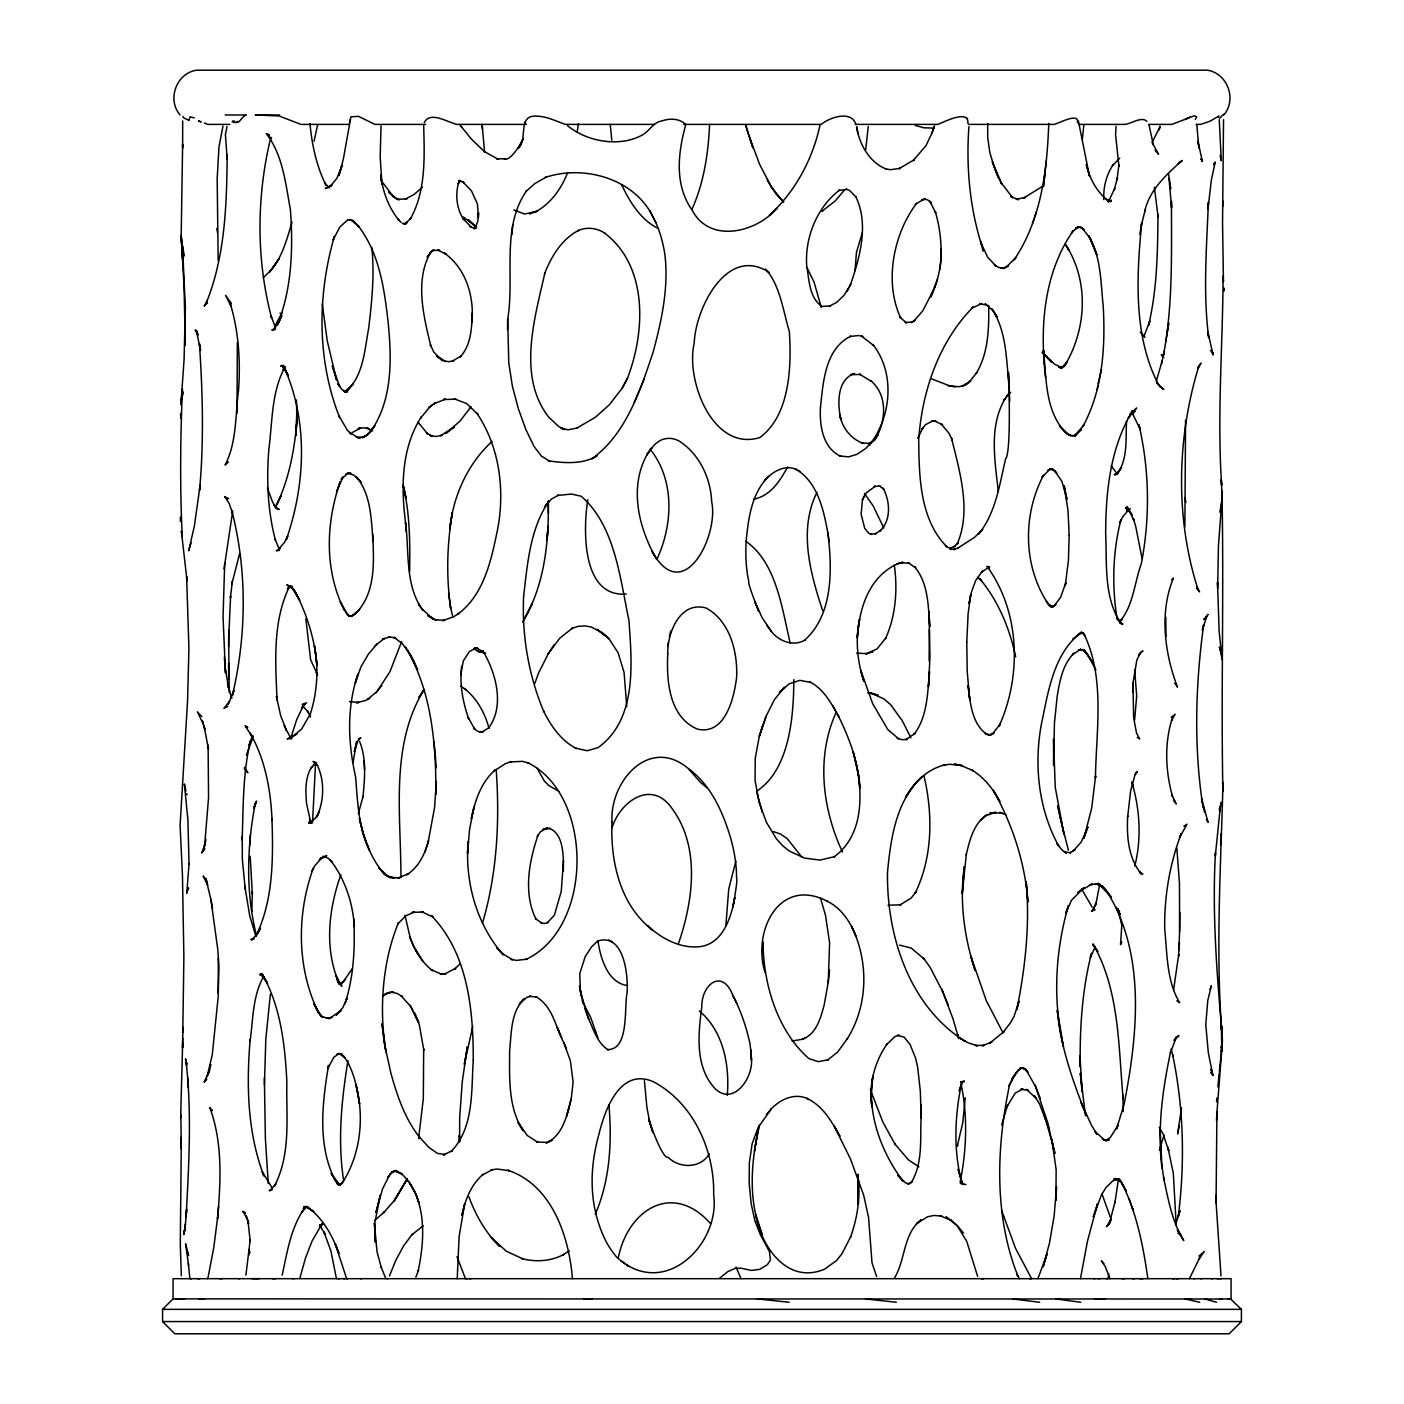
<?xml version="1.0" encoding="UTF-8"?>
<svg xmlns="http://www.w3.org/2000/svg" width="1404" height="1404" viewBox="0 0 1404 1404"><rect width="100%" height="100%" fill="white"/><g stroke="black" fill="none" stroke-linecap="round" stroke-linejoin="round"><path stroke-width="1.5" d="M173.359 1298.875L1231.062 1298.998L1231.062 1278.693L173.061 1278.693L173.061 1298.875L162.583 1309.353L162.583 1321.568L174.816 1333.8L1229.184 1333.8L1241.417 1321.568L1241.417 1309.353L1230.606 1298.998M182.924 1027.219L182.801 1032.309L183.871 957.282L182.467 875.587L180.098 825.499L187.557 700.894L188.926 648.683L186.627 576.57L187.03 580.782L181.379 531.098L182.292 536.995C179.835 488.013 180.379 438.188 182.415 389.101L181.098 401.702L184.082 359.582L185.381 305.054M182.66 1038.293L182.59 1047.84L182.889 1029.325M239.663 553.545L231.853 583.853L232.309 581.625L230.431 597.806L230.589 596.068L228.677 638.609L229.185 692.295M968.778 124.394L1054.632 124.394A14.461 3.492 -14.5 0 1 1060.143 122.218C1064.408 120.358 1079.571 113.724 1077.43 122.745M507.511 329.554L507.686 318.936L508.774 362.864L512.355 386.082L518.339 408.669L525.78 429.343L534.099 446.525L541.523 456.195L549.666 461.196L548.508 460.845C564.39 463.144 582.871 464.601 597.104 455.756L591.839 458.88C626.079 434.082 640.435 390.224 653.281 351.597C661.688 320.358 668.69 287.82 664.987 255.335C663.39 244.103 660.424 233.082 655.861 222.657C647.858 206.915 647.946 207.072 655.861 222.657M1176.833 847.998L1179.465 883.221L1179.606 931.624L1178.605 956.247L1178.746 954.264L1173.604 989.838M180.379 521.463L180.379 517.058M1179.869 912.231L1179.606 931.624M1217.619 588.627L1218.461 545.665L1221.813 500.842L1219.848 512.127M1222.849 787.047L1222.814 791.294L1222.673 782.063L1222.779 785.836C1221.041 688.188 1224.007 590.452 1221.936 492.839L1222.094 499.052M185.328 345.208L184.082 287.469L181.204 235.451L182.625 144.454L182.66 148.28M228.606 646.911L228.817 630.273M276.834 504.194L281.063 495.805L275.588 506.932C288.891 480.379 294.366 450.596 296.911 421.218L295.77 435.784L297.034 407.441M563.355 871.024L563.443 860.898L561.249 891.435L554.387 915.162L547.472 922.709L548.49 922.288L544.787 923.481L541.084 923.13L542.225 923.463L535.398 918.462L536.205 919.497C523.043 893.769 528.957 861.301 538.083 835.011L537.276 836.398L540.522 831.73L547.788 827.798L542.874 829.325L550.333 828.553L549.28 828.22C561.863 833.449 562.811 849.525 563.443 861.266M868.251 126.395L865.689 149.824M987.696 123.464L987.714 137.399L989.838 152.667L995.032 169.586L998.191 177.044L992.277 161.723L1001.736 184.029L997.612 175.675M181.098 1137.38L181.274 1148.349L180.818 1110.88L182.643 1043.084M921.164 1117.795C919.953 1138.205 923.235 1162.775 911.354 1182.361L912.372 1181.308L909.494 1183.449L910.81 1183.098L907.651 1183.642L909.125 1184.011L905.633 1182.905L897.805 1175.323L903.211 1181.413C881.063 1152.052 866.479 1112.723 872.955 1075.657L870.971 1095.892L871.902 1106.879C868.585 1084.853 874.464 1061.81 887.275 1043.681L886.415 1044.751L894.927 1036.573L899.051 1035.081L897.63 1035.52L903.965 1037.065L909.932 1044.172L915.531 1058.002L917.672 1067.391L920.322 1091.154L921.182 1118.304L921.006 1104.702M1083.8 125.149L1082.414 139.101M1132.659 691.996L1132.94 683.116L1133.625 717.409L1136.538 733.134L1139.767 739.066M180.73 1117.988L180.783 1114.987M218.34 958.195L218.182 993.312M1223.533 119.761L1222.551 222.885L1223.446 281.818L1223.13 276.272L1223.217 277.571M725.85 925.833L728.729 889.013L735.854 861.143M855.054 270.603L856.44 252.422L862.214 232.959M1222.673 206.704L1222.796 200.93M941.224 248.736C941.628 265.426 937.872 282.046 930.694 297.086L937.591 279.133M409.635 571.463C410.108 542.593 409.88 513.302 403.141 485.082L406.037 498.367L403.492 487.118M1165.987 636.398L1165.794 617.111M709.582 124.394C708.371 153.317 703.878 182.853 691.909 209.407M548.28 501.017C548.929 541.54 544.752 584.029 523.973 619.708M1219.637 811.828L1220.304 807.195L1215.302 856.036L1215.46 852.965C1212.091 911.249 1216.689 972.13 1221.919 1031.94L1221.34 1026.219L1221.778 1048.104M264.426 1084.818L265.83 1039.03L270.358 994.26M256.142 803L254.457 804.422L256.634 801.087L253.72 808.388L255.195 804.001C246.893 846.893 245.682 892.786 256.441 935.397M507.686 319.182C514.882 277.343 500.842 227.764 526.447 190.962L525.833 191.628L534.784 183.608L546.156 177.115L545.243 177.448C582.572 164.847 631.08 177.588 651.105 213.285M762.688 951.421L763.004 941.909C763.302 983.607 776.921 1030.501 808.985 1058.669L818.321 1061.67L828.378 1059.687L827.447 1060.108L837.609 1052.105L847.489 1038.504L846.963 1039.329C868.251 1005.597 868.936 961.81 851.579 926.324L856.036 936.503C850.508 922.024 841.365 908.037 826.991 901.122L827.816 901.491C779.097 875.78 752.07 931.677 765.057 972.428M1184.888 526.833L1185.555 420.235M1222.393 1039.469L1222.252 1043.821L1221.761 1030.694L1222.41 1039.609M381.01 125.851L380.186 157.002L381.958 184.345L380.765 174.658C382.537 191.19 388.504 207.564 399.105 220.498L397.578 218.866L401.14 222.341M968.935 126.553C966.057 165.97 969.55 206.037 981.238 243.875L980.659 242.243L987.679 257.265L995.98 266.04L994.278 265.023L998.665 267.392L1003.263 268.445L1001.14 268.076L1005.755 267.585L1003.527 268.006L1008.212 265.935L1006.001 267.357L1015.812 257.599L1014.144 259.793C1041.259 219.673 1047.068 170.568 1048.77 123.394M1216.478 1120.515L1216.935 1111.74L1216.057 1202.93L1215.917 1195.313M1222.831 788.732C1220.655 870.006 1215.636 951.438 1221.901 1032.73L1220.918 1020.024M727.254 1095.401C729.817 1065.478 723.446 1031.133 699.35 1010.985M237.346 342.576L237.013 413.25M1056.475 1188.609L1055.896 1200.332L1056.159 1169.76L1051.789 1139.188L1054.264 1152.315L1047.875 1123.112L1035.696 1086.959L1025.692 1069.093L1027.851 1072.182L1023.341 1068.023L1025.745 1069.655L1021.428 1067.76L1023.849 1068.233L1019.655 1068.426L1021.884 1068.023L1017.795 1070.252L1019.62 1069.216L1013.197 1076.973L1008.844 1086.187L1016.97 1071.463L1012.073 1078.799M1160.09 1131.817L1160.073 1128.483L1162.003 1168.356C1157.194 1129.395 1162.407 1089.943 1170.638 1051.807L1170.392 1052.86L1176.499 1036.854L1174.007 1040.399L1178.991 1035.555L1176.113 1037.363M654.422 124.394L565.268 124.394C555.651 120.937 546.226 116.058 535.731 116.146C517.409 115.321 528.062 139.47 518.181 148.543C532.274 120.288 514.057 162.302 504.282 159.091L505.545 158.705L496.718 158.88L498.244 159.284L483.818 151.263L485.135 152.299L471.393 139.084L461.144 126.465M189.084 863.53L186.732 893.488M250.298 835.029L249.684 845.348M1056.58 1186.643L1054.141 1215.917L1049.56 1242.68L1043.154 1266.899L1047.103 1253.86L1037.854 1278.693M965.232 1097.77L962.758 1122.779L957.23 1146.436L957.668 1145.085M1178.956 949.999L1179.465 942.47M1221.287 834.292L1221.006 838.434L1221.357 833.397M251.895 911.371L252.316 891.821L252.334 893.734L250.175 856.335M218.603 1206.598L217.497 1218.918C220.761 1182.08 222.885 1142.733 209.81 1107.651L212.39 1110.634L210.951 1109.493M511.898 234.714L512.758 224.693M751.368 1058.476C753.808 1076.464 734.362 1106.247 715.549 1089.135C694.752 1067.461 698.157 1034.257 701.807 1006.879C701.438 984.362 722.323 967.777 732.976 995.682C739.662 1008.3 745.857 1025.166 749.192 1040.434C750.771 1043.119 752.491 1075.955 750.789 1049.841M185.398 1224.025L184.942 1229.553L186.644 1209.265L186.1 1217.303C188.838 1165.057 192.015 1112.424 185.925 1060.283L186.556 1065.741M929.395 629.641L929.115 661.021M1216.741 1114.987L1222.27 1043.383L1219.374 1071.34M248.947 1253.561L249.298 1249.613M1216.548 1101.807L1216.882 1097.998M353.036 762.495L356.721 741.593L354.299 751.561L358.073 740.382L360.881 737.749L358.617 738.627M1132.923 683.45L1136.889 659.845L1140.592 652.684L1138.767 654.896L1142.944 650.877L1140.399 652.509M1217.882 1086.907L1219.181 1073.13M461.618 666.145C459.424 683.994 462.829 702.158 468.743 719.006L468.252 717.637L474.938 729.536L473.604 728.097L477.307 731.063L481.168 732.309L479.536 731.905L483.45 731.642L481.87 732.01L489.382 727.483L488.364 728.378C505.212 706.072 495.928 672.604 482.73 650.614L483.836 652.088L476.079 647.858L477.658 648.297L473.71 648.543L475.324 648.192L469.147 651.825L463.285 661.021L460.74 675.096M829.553 969.848L828.237 982.554L829.606 942.751L825.447 915.127L820.392 897.7M1181.536 1107.633L1177.623 1133.906L1179.325 1125.762M1046.278 161.074L1043.435 186.627L1045.138 172.569M312.565 822.024L315.584 762.583M224.71 563.039L223.043 616.83L225.465 672.867L224.359 657.037M939.925 269.182C942.435 249.877 940.785 230.01 935.222 211.372L935.678 212.899L929.887 201.246L931.15 202.773L927.781 199.965L924.148 198.894L925.745 199.333L921.901 199.772L923.499 199.386L915.443 204.317L916.601 203.334C893.242 234.17 883.923 282.52 900.824 318.234L899.982 317.322L906.563 322.885L905.141 322.446L912.811 322.095L911.161 322.569L915.408 319.743L913.899 321.183L922.954 310.565L934.783 287.311M1139.855 234.415L1141.715 222.762C1136.573 276.237 1133.098 336.118 1158.704 385.012L1156.808 382.748L1163.811 389.487L1159.23 386.135M224.043 568.971L232.643 511.442L232.134 513.46M217.673 1217.005L213.794 1247.507L207.827 1278.693M1221.392 1051.929L1222.2 1036.661M180.783 404.633L181.432 398.982M1223.446 114.286L1219.725 118.322M185.31 1225.201L183.731 1234.66L184.854 1229.009M183.275 391.927L182.906 394.945M587.785 499.666C582.958 530.659 581.905 597.49 626.237 594.05M1097.261 389.557L1097.788 385.696M685.801 124.394C678.027 152.773 674.06 184.714 692.26 210.354C709.933 243.945 756.317 232.432 776.974 208.319L769.392 215.321C795.384 191.523 812.934 158.775 820.147 124.394M1120.462 1180.448L1126.219 1190.943L1121.743 1183.256L1117.268 1178.676L1119.918 1181.168L1115.46 1178.518L1118.356 1179.799L1114.899 1202.895L1115.18 1201.315L1109.335 1223.849L1111.389 1218.953L1106.44 1226.692L1108.949 1224.446M1080.448 1278.693L1087.451 1241.241L1097.577 1203.632L1093.26 1216.935L1101.333 1195.137L1105.808 1187.784L1112.881 1180.746L1119.708 1178.833L1113.793 1178.816L1118.356 1179.799M1108.195 1277.868L1108.756 1273.902M425.64 124.394L374.921 124.394L358.546 116.356L350.895 116.813L343.401 158.81L338.908 175.693L341.856 165.953L336.767 178.536L330.361 186.205L332.274 184.644L325.342 188.54L331.256 186.1L327.132 187.346M1161.547 363.882L1164.162 351.263L1163.425 355.387C1173.112 304.721 1171.357 252.738 1171.48 201.386L1171.585 207.774L1168.584 173.464M569.269 1107.352L566.549 1116.233L571.252 1098.753L573.095 1082.045L570.41 1060.968L564.004 1043.014L566.444 1048.999M317.602 125.009L314.057 141.242M828.272 982.098L824.218 1004.79C820.708 1017.882 816.408 1034.59 801.912 1039.346L792.031 1041.013M1134.607 720.147L1136.678 695.998L1134.643 669.48M1165.829 341.576L1168.707 323.201L1167.163 333.011M578.448 123.745L577.132 132.081M756.616 1138.03L754.474 1151.017L759.266 1125.253C751.21 1161.213 747.49 1200.438 762.407 1235.169L755.668 1214.372C761.143 1246.717 787.328 1285.046 824.78 1269.093L836.538 1260.511L841.944 1253.807L850.736 1236.678M205.037 1080.466L206.757 1079.114L204.159 1082.203L208.968 1071.814L207.125 1076.394L212.267 1054.808L218.164 997.086L218.936 967.549L217.866 950.21L210.898 899.28L212.513 908.16M418.603 1138.539L423.324 1098.665L423.675 1048.841L423.815 1050.157L419.269 1024.622L410.143 1005.246L418.796 1022.551L414.742 1013.039M667.69 646.349L668.374 642.453M1099.806 883.871L1095.98 903.737M209.319 1072.024L210.688 1064.337L210.46 1065.601M1116.057 126.237L1115.583 134.766L1118.918 166.269L1118.953 164.408L1117.022 179.887L1117.426 177.817L1114.179 190.172L1114.758 188.399L1108.265 201.983M1219.865 810.248L1221.392 802.211L1219.163 809.81M245.893 1275.148L250.193 1239.978L250.228 1241.189L247.859 1219.971L248.596 1223.709L246.104 1215.671L247.086 1218.707L242.91 1211.336L245.489 1213.021L243.278 1212.108M1098.051 383.783L1101.508 369.164M205.581 841.259L204.58 846.279L208.547 797.735L208.125 745.12L208.476 749.034L204.019 725.85L204.844 729.606L202.422 720.901L203.334 724.113L197.315 711.793L201.878 716.602M282.169 1275.218C287.03 1253.14 290.417 1229.676 303.018 1210.388L301.474 1212.407L306.756 1206.738M1159.932 126.097L1159.125 129.94L1159.967 126.764L1151.964 142.752M1221.936 1044.418L1221.111 1048.104L1221.971 1044.225M347.981 1060.546C341.488 1100.069 337.451 1141.031 343.682 1180.799L340.084 1184.713L342.453 1183.151L338.785 1184.906M1141.224 225.833L1145.313 209.407L1144.751 211.39C1149.507 189.452 1166.496 174.816 1182.133 160.389L1178.289 163.759L1181.799 161.021M571.252 1098.893C567.058 1114.881 562.986 1135.66 546.209 1142.926L552.211 1140.153L547.244 1142.47L536.574 1141.891L537.767 1142.259L527.167 1135.397L518.094 1122.41L523.13 1130.799C507.879 1107.229 509.547 1077.447 509.634 1050.508C511.495 1033.081 510.705 1012.284 523.99 998.964L519.427 1003.983L526.693 997.489L530.572 996.12L529.326 996.454L536.89 996.963L535.854 996.629C553.702 1007.335 554.843 1026.464 564.18 1043.4M222.99 125.991L218.971 146.876L217.181 178.712L218.164 260.6M669.392 636.609L670.796 630.8M862.53 499.403L861.126 514.215L864.688 528.29L868.725 533.257L871.445 534.468L870.392 534.082L876.289 533.573L875.061 533.906L880.957 530.221L880.027 531.063C891.47 520.129 890.154 501.088 883.028 488.153L883.836 489.224L878.886 485.608L880.15 485.995L874.183 486.504L875.412 486.17L866.461 492.664L862.354 499.964L864.127 496.033M1162.231 360.565L1156.334 381.221M1134.801 865.97C1141.68 838.679 1139.89 809.722 1132.098 782.835M1091.54 953.158C1081.993 990.136 1079.729 1028.676 1080.22 1066.742M1001.649 1125.078L1007.598 1105.036L1006.791 1106.966L1015.145 1093.189L1022.954 1088.855L1020.743 1089.223L1028.518 1090.469L1026.254 1089.311L1036.345 1098.419L1034.397 1095.787L1039.486 1103.79L1049.157 1129.43L1043.944 1113.477L1055.211 1153.439M1159.441 1150.297L1164.004 1135.046M299.93 1277.921L305.528 1257.896L312.074 1241.066L322.007 1223.937L319.445 1226.517L322.955 1223.516M205.914 839.592L202.562 851.438L204.387 847.928L201.579 852.983L204.914 848.911M1215.109 162.25L1213.582 164.865L1215.215 162.25L1211.336 180.098L1207.984 209.056L1208.405 202.229C1206.65 247.262 1202.912 292.752 1208.704 337.609L1207.844 332.116L1213.144 355.036L1211.652 351.597L1213.214 353.211L1210.476 350.386M291.383 735.924L290.874 737.767L296.665 719.726L304.089 704.106L301.562 708.02L306.546 702.79L302.193 704.404M1091.136 954.632L1090.311 957.581L1095.383 946.594M292.05 222.236C286.697 239.61 282.011 258.318 269.48 272.113L279.098 258.547L271.463 269.691L263.25 277.764M960.09 1182.186C966.636 1150.525 967.76 1116.654 961.319 1084.923M341.558 166.936L341.856 165.953M191.119 542.646L188.715 550.701L194.384 525.973L200.123 485.222L199.526 490.365C204.036 441.646 202.667 392.453 199.438 343.699L200.579 350.491L196.297 330.361L198.139 334.994L195.244 329.94L197.016 332.888M832.677 705.633L838.785 716.707C831.501 703.65 823.867 689.206 810.073 682.028L810.898 682.432L799.789 680.343L789.136 683.836L779.431 692.523L784.432 687.276L774.429 699.631L766.093 716.251L759.266 736.521L755.247 758.23L755.089 780.448L759.002 802.035L766.373 822.147L776.412 838.837L782.572 845.647L789.434 851.105L804.51 858.107L820.111 860.073L834.608 856.633L833.8 857.037C866.005 834.116 863.197 786.977 853.123 751.684L858.792 776.324L859.897 788.364C858.616 762.916 849.543 738.592 838.363 715.935M762.442 726.026L759.301 736.363L766.093 716.251M1095.243 906.159L1096.208 902.947L1092.049 911.038L1094.453 908.283L1091.434 911.108L1095.067 909.88M184.503 1230.781L184.082 1232.15L185.433 1228.693M394.331 878.202L389.031 877.307L399.719 877.798L397.578 878.149L408.494 873.727L406.809 874.71C418.761 867.321 424.85 853.913 428.518 840.891L428.238 841.786L434.591 807.37L436.311 781.537L435.819 794.313C436.258 744.576 431.73 690.557 405.475 647.174L413.285 659.862L417.655 670.041L410.389 654.58L402.544 643.892L393.98 637.205L395.77 638.258L389.171 636.749M472.692 1026.64L464.338 1064.425L467.392 1046.664L462.267 1081.659L459.67 1117.637L459.599 1141.557M401.632 641.646L389.908 671.761L377.027 691.417L367.567 699.49L369.691 698.279L365.18 700.631L356.44 702.772L358.827 702.456L349.473 701.596M1009.722 1084.186C996.384 1146.577 993.839 1215.917 1017.953 1276.131L1016.9 1274.323L1019.479 1278.693M269.708 142.05C256.493 199.421 256.441 260.863 271.621 317.936L270.972 315.988L275.605 327.623M253.404 736.24L246.367 755.089M424.956 852.017L428.518 840.891M850.473 1237.293C857.686 1217.25 860.863 1195.453 857.826 1174.27L858.335 1204.351L857.967 1175.394M618.269 1258.019C627.483 1210.336 672.376 1180.536 710.67 1223.744M1146.84 121.411C1142.136 115.988 1131.396 123.675 1125.078 124.394L1078.904 124.394M482.432 923.305C497.121 873.727 499.877 820.901 496.174 769.515M855.878 124.394C851.508 110.126 830.08 117.076 821.252 124.394L683.766 124.394M1036.433 211.951L1032.502 223.166L1033.133 221.376M340.856 874.762C328.466 909.459 324.148 949.227 339.312 983.765L335.644 975.06L341.856 986.38L336.872 979.448L340.049 983.748L337.785 982.203L341.19 984.239L338.592 983.713L342.295 983.484L339.628 984.046L343.647 981.835L341.277 983.221L345.56 979.097L343.804 980.992L352.281 968.69M934.274 126.518L931.87 133.31L934.52 126.044M1175.534 1224.762L1180.027 1210.617L1178.237 1216.689C1185.064 1163.144 1183.765 1107.879 1172.673 1054.895L1173.077 1056.51L1171.129 1049.086M534.713 683.643L538.592 672.972L548.438 653.422L547.929 654.194L559.634 638.311L572.481 628.132L571.533 628.588L578.167 626.342L584.801 625.886L591.347 627.044L603.193 633.292L609.248 638.873L597.069 629.343L608.88 638.539L618.216 652.983L624.078 672.498L626.763 706.668M248.771 1255.211L250.035 1251.841M678.483 943.506C693.155 900.964 700.543 847.296 672.183 808.704C651.649 778.764 620.305 801.315 612.109 827.588M227.027 126.5L225.395 134.556L227.202 159.249L227.185 155.107C226.711 204.914 225.202 256.423 206.142 303.159L207.23 300.895L204.247 306.16L207.371 302.422L205.633 304.422M389.505 1275.885L395.735 1260.476L403.58 1245.874L412.653 1233.783L411.512 1235.116L423.113 1225.885M627.412 378.36C645.436 331.677 648.297 265.935 604.159 232.748L604.791 233.152C596.84 227.922 586.591 226.623 577.886 230.747L578.764 230.291C561.67 239.119 551.193 256.581 544.506 273.991L544.857 273.008C534.678 318.269 517.198 376.132 548.42 416.777L558.792 426.64L565.057 429.606L561.003 428.132L568.041 429.782L577.29 427.992L576.342 428.378L595.524 417.181L609.459 404.65L622.13 388.206L627.57 378.062L622.358 387.89M1210.02 989.223L1211.354 985.731L1207.756 1000.631L1205.773 1024.674L1208.317 1052.719L1212.898 1075.429L1210.704 1072.428M415.83 1277.131L418.585 1270.058L418.041 1271.533C424.377 1241.873 426.763 1206.615 408.09 1180.729L415.83 1194.049L419.234 1203.684C415.882 1192.136 410.108 1180.834 400.579 1173.182L402.421 1174.288L393.541 1170.673L395.858 1171.164L391.628 1171.919L393.892 1171.41L389.856 1174.165L391.821 1172.691L387.925 1177.412L389.259 1175.534L382.467 1189.118L375.921 1212.617L380.256 1195.155L374.657 1223.761L375.359 1242.207L374.394 1223.077L377.009 1251.684L381.326 1267.654L380.993 1266.671L385.854 1278.693M595.261 1214.302C610.161 1179.992 612.004 1141.733 608.95 1104.93M657.265 558.371C673.078 524.148 674.692 479.624 650.105 449.14M850.245 285.381C859.792 257.652 869.269 224.324 855.72 196.472L856.247 197.332L849.771 190.628L846.015 189.013L846.963 189.4L838.697 190.488L839.627 190.014C817.075 207.143 804.773 237.381 806.703 265.514C809.16 279.343 809.02 297.911 822.024 306.441L830.361 305.879L829.36 306.23L836.644 302.369L843.997 295.366L850.736 284.363L846.91 291.488L847.489 290.435M187.013 891.996L188.68 887.872L187.767 889.732M644.401 378.694L634.275 402.316M917.725 438.346L922.99 427.658L922.077 428.852L925.534 424.657L933.397 420.656L931.8 421.06L935.959 421.112L934.204 420.761L942.558 424.78L941.013 423.745L948.841 433.081L952.316 440.189L951.543 438.223C959.739 471.762 971.814 511.565 956.931 544.489L958.125 543.05L953.72 546.805L955.229 546.033L950.28 548.087M932.116 132.643L926.043 145.612L913.109 160.635L914.32 159.687L899.069 168.673L900.508 168.287L890.206 169.744L885.275 168.726L886.521 169.129C869.216 162.706 859.037 143.366 856.633 126.851M252.474 735.468L249.087 745.278L250.491 740.715C242.752 773.13 243.313 806.879 242.172 840.031L242.19 836.644L242.348 859.336L245.226 889.223L244.822 886.099L249.719 915.812L255.932 936.45M567.549 172.832C561.337 188.54 550.965 203.422 535.889 211.671L537.065 211.232L524.552 214.04L513.829 209.933M835.871 713.021C816.005 757.16 822.411 809.073 842.453 852M275.184 325.552L282.116 312.794M407.353 1178.5L395.033 1199.7L393.822 1201.175L407.3 1178.781L395.033 1199.7L383.081 1213.302L384.591 1211.792L374.886 1220.251M526.816 614.724L532.046 603.878L522.709 622.025M269.954 140.962L271.604 137.592M816.952 492.4C798.314 529.659 810.266 573.446 822.726 610.722M962.372 1082.309L959.23 1090.926L961.635 1082.993C954.843 1114.934 953.263 1150.192 961.635 1181.975L958.16 1169.216L962.354 1183.133M1042.961 353.334L1051.631 362.214L1042.119 352.299L1054.667 364.233L1061.231 367.392L1058.563 366.988L1062.354 367.479L1059.844 367.83L1063.091 367.234L1061.003 368.252L1067.022 362.074L1064.197 366.584C1086.45 329.993 1089.539 282.046 1065.934 245.156L1069.111 250.351L1065.145 243.98M358.318 813.723L363.145 796.121L363.022 796.998C364.671 777.623 366.69 759.178 359.547 741.294M647.419 454.018C628.606 486.855 638.557 528.308 656.686 559.196L651.842 551.052C682.853 607.563 719.041 536.012 711.688 501.825C710.705 478.413 699.683 454.545 679.782 441.47C672.604 436.96 663.162 437.293 656.703 442.944C653.158 444.559 639.259 465.97 651.912 447.595L647.244 454.282M1143.874 336.574L1149.876 321.042L1148.542 325.395C1157.229 289.136 1157.633 251.492 1158.002 214.373L1158.037 216.76L1154.386 187.188M787.714 466.918C779.378 481.642 770.849 495.594 753.597 499.262M1223.797 114.988C1237.117 99.631 1227.57 73.394 1207.493 70.2L196.385 70.2C176.307 73.394 166.76 99.631 180.081 114.988M894.401 1278.149C905.615 1259.897 903 1233.958 920.971 1219.9L916.391 1223.832L927.447 1216.812L933.818 1215.478L941.786 1216.039L940.066 1215.688L951.719 1220.69L950.192 1219.743L957.475 1226.131L966.742 1241.382L977.605 1276.341M524.868 122.06L525.552 124.394M1205.018 619.041L1207.914 614.461L1205.018 619.041L1206.791 616.145L1202.351 630.01L1203.667 624.657C1195.629 683.625 1193.716 744.085 1202.386 803.07L1201.578 798.595L1207.966 822.024L1206.475 819.287L1208.265 822.06M1066.233 363.32L1067.022 362.074M874.376 440.61C886.029 422.955 888.469 395.296 870.673 380.642L871.428 381.326L859.441 374.166L860.67 374.482L850.578 374.675L854.58 373.482C837.03 379.326 837.293 403.369 840.838 419.217L839.697 414.268C841.716 427.097 850.596 438.803 862.933 443.26L861.758 442.874L869.602 443.471L868.392 443.892L875.166 439.364M342.049 1183.291C360.775 1154.527 364.478 1117.654 356.019 1084.765L359.564 1103.965C357.055 1087.24 353.668 1069.76 343.541 1055.79L341.347 1054.597L345.226 1058.037L339.663 1053.913L342.207 1054.299L338.224 1053.79M547.929 654.194L554.141 644.769M876.078 437.96L877.939 435.152M423.359 690.821L418.866 697.542L424.236 689.452C389.645 745.226 401.158 815.162 400.912 877.588M263.619 976.5C252.544 995.945 253.159 1019.655 250.052 1041.294L250.158 1039.68C246.297 1085.239 247.455 1132.782 263.899 1175.973L262.267 1171.708L272.358 1188.275M1197.84 367.69L1200.982 363.057L1197.823 368.725L1198.858 366.023C1176.921 437.434 1174.99 517.953 1197.963 589.294L1196.875 587.153L1199.595 591.874L1196.506 588.311M1133.923 410.74L1130.009 414.391L1136.626 408.02L1128.219 418.181L1129.536 416.023C1109.862 451.79 1105.755 493.436 1105.668 533.59C1107.036 563.601 1103.491 597.42 1121.059 623.604L1117.022 617.936L1122.533 624.482L1120.164 622.586L1122.884 624.078L1119.602 622.832M471.024 406.827L459.863 421.218L445.665 433.538L454.264 427.044L440.523 435.679L442.488 435.187L436.065 436.486L430.045 435.521L431.941 436.03L426.342 432.923L427.851 434.187L418.023 422.13L418.901 423.639M1195.366 119.34L1196.717 116.865L1194.33 115.777L1171.884 124.394L1148.595 124.394M766.373 1114.548L771.34 1108.862L758.107 1127.587L752.158 1143.734L749.332 1162.863L749.192 1183.379L751.122 1203.351L754.896 1220.866L760.178 1234.274L769.445 1251.613L770.41 1260.072L767.391 1264.671L759.722 1269.356L751.421 1270.444L741.207 1268.216L735.169 1268.339L727.816 1271.638L719.445 1278.307M1004.158 399.947L1008.897 393.524L1004.158 399.947L1005.106 398.648C988.574 426.711 995.05 461.003 998.297 491.646M709.248 1153.948C700.684 1168.549 679.554 1168.742 668.216 1157.352C660.003 1159.704 639.961 1091.083 652.948 1132.782L649.438 1120.638M844.19 190.4L835.222 200.93L821.902 211.32L822.814 210.863M967.9 123.57C969.216 109.021 944.857 121.569 937.872 124.394L855.212 124.394M1120.585 943.523L1121.778 941.996L1120.532 944.699L1121.796 925.447L1117.97 908.809M375.605 693.26L381.8 685.468M1136.924 772.34L1134.994 774.639L1137.082 771.621L1134.958 774.938L1130.624 790.908L1127.675 816.812L1127.693 815.794C1126.64 835.801 1127.991 857.791 1141.276 873.92L1139.539 871.708L1142.891 874.113L1139.75 872.744M285.012 367.286L283.082 369.533L285.17 366.76C271.358 391.523 272.481 421.569 268.884 449.052C266.391 479.554 267.585 510.67 275.482 540.364L274.991 538.785L279.343 549.666M429.975 406.686L428.466 407.827L435.38 402.72L429.975 406.686L420.533 418.181L421.288 416.97C401.175 448.455 401.035 487.03 405.545 522.832C409.424 551.965 404.703 584.889 422.692 610.091L418.445 603.86L419.357 605.229M1069.76 852.702L1074.973 849.718L1072.954 851.315L1081.238 842.049L1087.942 826.868L1083.906 838.276L1091.715 808.002L1095.594 775.868L1095.436 778.009C1096.103 730.624 1105.387 678.501 1084.116 634.275L1085.38 636.17L1081.378 632.221L1083.87 633.362L1080.606 632.449L1083.379 632.818L1079.834 633.099L1082.624 632.678L1077.079 635.661L1079.079 634.064C1052.842 656.019 1048.139 692.856 1041.347 724.359C1033.888 765.215 1038.434 809.178 1058.651 845.857L1057.072 843.699L1061.67 849.631L1066.408 853.141L1064.021 851.702L1070.813 852.877M422.464 187.171L414.092 194.489L404.843 199.315L407.002 198.877L397.227 199.333L399.368 199.719L394.98 197.911L396.753 198.947L388.75 192.05L393.875 197.315L380.87 180.186M492.084 441.4C467.497 464.022 453.141 496.121 449.736 529.132L452.386 512.513C447.016 544.155 446.086 576.675 450.702 608.476L448.578 592.751M1076.359 228.168L1071.41 233.064L1073.288 230.677C1043.558 273.166 1039.592 327.799 1045.682 377.904M1218.268 117.339L1218.935 115.988L1210.195 121.13L1200.613 124.394L1196.068 124.394M460.161 963.706L454.387 969.392L455.721 968.234L444.173 974.288L446.033 973.797L440.312 973.972L442.207 974.446L430.993 969.655L432.59 970.69C421.428 962.073 414.145 949.437 409.582 936.275L414.057 947.156L423.271 961.898M1119.357 621.867L1121.849 619.445L1119.901 621.551C1133.484 605.229 1134.397 582.853 1141.347 563.495C1150.174 518.058 1149.472 469.813 1138.925 424.763L1140.206 429.361L1131.764 411.986L1133.642 414.233L1131.378 411.723M1130.009 414.391L1132.431 412.056M1007.896 394.875L1010.687 392.207M771.077 1109.178C780.045 1099.314 794.646 1092.663 807.581 1098.683L806.844 1098.367C822.726 1105.65 831.8 1121.691 839.925 1136.327L833.73 1125.218L850.35 1158.651L863.671 1195.155L868.567 1217.408L872.007 1262.863L876.658 1276.464M1206.141 617.269L1203.719 619.48L1204.93 618.497M315.496 763.32L310.547 768.567L312.074 766.479C304.493 777.605 305.774 792.049 306.511 803.281L310.424 820.971M251.702 939.908L257.669 933.59L260.512 928.325L255.686 936.503C273.464 900.526 273.271 858.142 271.955 818.778L272.043 820.094C270.709 789.908 265.251 759.599 250.14 733.099L252.474 738.03L251.685 736.363M1079.079 634.064L1072.849 639.311L1074.762 637.697M289.803 737.591L291.699 738.715L289.136 737.907L291.19 738.469L287.206 738.925L293.734 735.959L291.47 737.381L301.614 729.08L310.459 713.776L310.038 714.847C317.322 692.681 318.813 668.567 314.461 645.664L316.918 665.215C314.812 639.364 306.879 613.881 294.77 590.944L299.772 600.438L291.821 587.539L294.156 589.943L286.82 584.854L289.61 586.012M382.502 996.331L386.802 993.137L384.643 994.646L390.33 992.277L387.995 992.803L393.682 992.417L391.435 991.944L397.121 993.453L402.632 996.7L400.912 995.629L411.179 1006.984M757.247 790.838C789.241 769.129 793.699 717.9 793.822 679.589M232.239 121.867C241.365 124.552 239.329 117.866 246.314 114.988L225.202 114.988M1173.34 578.711L1171.866 579.764L1173.428 578.027C1159.23 612.495 1164.565 653.193 1177.482 687.118L1174.85 683.081L1176.359 684.59M964.162 1080.764L960.722 1082.344M288.013 587.732L290.435 586.03L287.399 589.382L289.382 586.749C272.481 621.235 275.377 662.828 277.115 700.368L276.43 696.472L280.677 715.671L286.469 730.431L284.257 725.622L285.012 727.254M1043.19 185.96L1023.604 198.104L1025.499 197.332L1016.303 199.28L1018.532 199.649L1010.775 196.455L1012.705 197.806L1001.017 182.573M569.287 1250.753L563.162 1254.825L563.969 1254.386C551.07 1261.301 535.626 1262.354 521.604 1258.51L522.867 1258.879L506.335 1251.21L491.347 1237.714L499.596 1246.296C485.398 1232.677 475.658 1215.109 468.918 1196.77M1199.016 1256.053L1204.421 1251.403L1198.893 1258.984L1200.473 1256.282L1189.381 1278.693M294.945 735.117L297.104 733.678L291.47 737.381M276.834 550.631L280.221 548.42L277.852 550.087L284.556 542.26L287.767 536.012L286.363 539.487C305.703 483.748 308.406 419.498 283.169 365.18L288.364 375.675L281.835 365.461L284.292 367.725L281.169 365.602L283.959 366.76L280.853 366.075L283.819 366.426M1119.708 158.196L1112.442 165.637L1113.302 164.444C1106.387 174.728 1103.193 187.294 1103.79 199.614M313.338 764.724L316.655 762.583M228.448 461.881L225.061 465.057C236.837 442.611 235.275 415.268 238.505 390.54C240.646 361.46 238.733 331.8 230.326 303.755L231.151 306.423L225.553 295.384L231.379 303.282M352.158 432.537L360.53 428.167L358.09 428.536L363.496 427.816L368.901 428.536L366.549 428.097L372.657 430.905M871.761 652.14L872.884 651.789L865.882 653.966L877.167 648.823L886.064 637.679L885.503 638.662C895.822 615.759 897.753 589.592 894.278 564.917M1130.36 508.88L1126.833 510.968L1129.167 509.301L1122.586 516.988L1119.76 523.323L1120.918 519.813C1112.547 552.316 1111.81 586.89 1117.268 619.919M1073.972 435.644L1081.519 429.291L1074.674 436.433L1083.941 424.64L1082.817 426.623C1102.912 389.821 1105.527 346.665 1103.175 305.616C1100.806 284.099 1101.245 256.37 1088.644 235.644L1096.857 254.738L1090.206 238.364L1082.273 228.29L1084.327 229.975L1079.957 226.939L1082.396 228.062L1077.868 226.764L1080.571 227.202L1075.938 227.764L1078.623 227.272L1075.464 228.94M1185.222 119.551L1187.363 118.357M347.56 220.024L339.733 227.15L333.187 239.908L334.363 236.434C317.339 295.314 316.848 360.196 339.663 417.62L339.013 416.023L347.262 430.028L351.562 434.292L349.526 432.45L358.301 437.802L356.002 436.82L360.495 437.89L358.038 437.557L364.513 436.521L368.725 433.924L362.407 437.732L366.777 435.17L374.886 425.64L369.691 432.871C392.804 401.246 391.821 359.564 388.136 322.376C384.327 288.785 379.396 252.825 357.844 225.43L359.371 227.027L351.035 219.831L353.369 221.13L349.333 219.621L351.877 220.007L347.894 219.744M1114.899 474.833L1118.146 473.043L1115.776 474.675L1121.533 467.602L1116.917 474.289C1128.184 459.213 1125.517 438.645 1126.57 420.867M433.801 403.843L445.419 399.157L443.611 399.508L455.949 399.192L454.247 398.859L466.514 403.457L477.816 414.32L476.833 413.162C499.508 446.753 505.054 489.698 497.665 529.045C491.347 559.547 484.327 594.471 457.809 614.197L459.178 613.25L453.615 616.76L442.716 620.673L444.629 620.305L434.713 619.796L436.609 620.199L427.799 615.619L433.608 619.392L421.709 608.722M1187.398 118.34L1190.206 117.023M303.124 1208.511L307.669 1206.44M1105.264 1140.662L1110.231 1137.573L1118.321 1124.832L1116.584 1128.834L1124.095 1104.386C1137.766 1034.309 1146.366 952.667 1105.773 889.767L1111.284 897.103L1098.191 883.309L1105.053 888.855L1097.349 883.836M898.086 563.566C868.707 576.588 859.23 608.599 857.247 637.837L859.581 619.059C855.264 639.733 857.265 661.319 863.811 681.309L860.67 670.077L872.691 703.737L887.837 729.571L898.595 738.75L897.244 738.293L902.351 739.75L907.265 739.311L905.913 739.697L914.952 733.467L913.934 734.503C927.605 716.742 927.5 692.927 929.518 671.621L928.448 686.819L929.992 656.528L928.921 611.53L929.817 626.675C928.219 606.352 928.483 583.134 914.53 566.725L915.584 567.655L908.177 562.864L909.616 563.25L901.192 562.741L902.684 562.355L896.7 563.934L902.684 562.355M1111.319 200.175L1108.212 201.544L1111.143 201.141L1107.721 201.123L1110.722 201.544L1105.615 198.806L1107.826 200.403C1096.419 191.576 1089.469 178.115 1086.292 164.25L1089.451 176.009L1078.377 120.972M801.912 1039.346L805.387 1037.925M336.855 1054.351L339.294 1053.369L333.854 1057.212L327.623 1068.865L328.571 1065.338C322.183 1103.017 317.128 1146.208 335.661 1181.185L331.151 1173.516L339.979 1185.134M1179.114 162.478L1180.746 161.864M1185.924 825.534L1183.941 826.272L1186.994 824.201L1179.535 837.661L1181.273 833.572C1169.69 864.004 1164.127 896.875 1164.723 929.413C1167.303 953.895 1166.531 981.098 1179.676 1002.702L1176.833 1000.824M529.519 213.987L537.065 211.232M227.869 706.282L223.903 708.406L229.589 701.193L228.203 704.106L233.906 690.592L232.485 695.103C246.542 635.047 247.262 570.814 231.871 510.845L232.186 511.916L229.133 503.457L224.78 496.542L227.167 499.069L224.973 497.016L228.677 498.578M251.176 939.82L254.124 938.837L251.053 939.241M1172.673 716.9L1171.269 717.339L1175.148 714.25L1171.55 720.48L1172.042 718.988C1164.232 744.085 1165.513 771.445 1172.551 796.577L1171.813 794.717L1176.166 803.966L1173.586 800.28L1175.183 801.491M320.042 1225.166L323.166 1224.323L320.305 1224.814M343.998 391.418L346.928 390.663L344.647 391.786L353.352 383.924L347.227 390.681C363.636 374.482 364.636 349.596 368.708 328.22C371.867 301.456 374.675 274.254 371.797 247.35M1072.007 435.819L1075.078 435.152M389.996 636.644L382.362 639.417L384.433 638.329L375.219 645.629L376.816 644.12L368.339 654.194L360.881 667.058L355.317 682.941L357.985 674.043C346.542 707.318 347.946 742.891 355.581 776.745C357.634 801.702 358.336 827.482 369.533 850.438L363.689 835.117L359.442 818.462C363.689 838.714 371.13 859.108 384.942 874.867L378.94 867.777L388.294 876.763L386.258 875.464L394.805 878.272M1080.167 649.578L1084.379 650.017L1078.553 650.122L1080.992 649.122L1072.287 654.843L1074.13 653.141C1062.582 664.32 1059.827 680.94 1057.212 696.086L1054.422 723.323L1053.597 765.215M960.389 1183.396L965.847 1184.555M964.179 1081.887L960.511 1081.905M1117.637 473.885L1114.232 474.499L1117.198 474.148M306.511 1206.966L303.615 1207.387L307.143 1207.036L304.177 1206.65L307.985 1207.545L305.195 1206.352L313.583 1211.634L307.125 1206.826L313.583 1211.634M1106.405 1140.276L1109.265 1139.908L1104.492 1140.241L1107.317 1140.645L1102.403 1139.118L1105.071 1140.469L1094.804 1131.308L1096.963 1134.204L1091.364 1125.13L1080.624 1101.35L1086.521 1115.654C1072.972 1081.852 1060.634 1046.822 1057.265 1010.354L1063.425 1046.612C1052.614 1000.508 1055.229 950.947 1068.426 905.598L1065.724 913.267L1071.445 900.333L1084.257 887.503L1077.816 892.488L1092.101 883.976L1089.609 884.906L1096.647 883.871M275.026 329.519L271.972 329.887L275.096 329.115L272.306 330.133L275.43 328.115L273.008 329.835L279.045 322.06L281.871 315.567L277.167 325.272C292.014 289.119 293.208 248.087 290.4 209.477C285.556 183.836 282.853 154.668 266.269 133.661L269.41 134.924L267.339 134.363M272.253 1189.592L269.217 1190.68L272.341 1188.977L270.024 1190.627L275.939 1183.958L274.412 1185.994C291.295 1154.106 286.1 1115.882 286.82 1081.08C284.977 1044.383 280.554 1005.913 261.881 973.534L267.567 983.239L260.582 974.007L263.232 976.184L259.951 974.253L262.917 975.376L259.67 974.745M276.255 550.701L279.203 550.473M403.352 223.727L406.44 223.411L404.334 223.798L407.353 222.394L405.651 223.359L411.302 217.743L410.179 219.235C426.237 191.102 424.429 156.476 423.675 125.026M326.448 1018.374L332.327 1017.233L329.975 1018.093L341.207 1010.476L336.188 1015.127L342.752 1007.739L347.086 998.262L344.875 1003.878C353.966 976.78 355.072 947.402 353.79 919.041L354.334 926.763C352.895 902.877 344.963 878.904 330.238 859.897L332.046 861.863L328.045 858.125L322.692 856.422L325.377 856.791L320.463 858.23L326.781 855.72L319.357 859.687L321.569 858.019L314.865 865.724L311.793 871.498L313.25 868.286C296.472 914.688 296.77 968.514 318.708 1013.197L313.969 1003.983L321.639 1016.549L319.428 1014.197L323.429 1017.461L320.814 1016.163L329.168 1018.742M232.432 121.06L234.608 121.13M866.988 653.632L856.545 653.141M934.274 128.115L923.762 127.782L915.215 125.43M183.046 116.339L183.222 117.603L188.856 120.358M1001.578 1210.371L1015.531 1248.331L1031.607 1278.693L1029.676 1278.693M457.213 1278.693L459.108 1236.591L464.584 1204.263L461.934 1215.425C465.022 1200.174 471.007 1184.59 483.169 1174.27L482.081 1175.183L492.435 1169.637L490.996 1170.041L496.753 1169.023L509.336 1170.655L507.932 1170.287C552.334 1185.151 569.111 1237.152 572.446 1278.693M592.014 1298.893L584.099 1298.893M336.451 1278.693L330.888 1250.911L323.973 1232.028L324.921 1233.905L319.603 1225.06L321.27 1226.675M467.374 1278.693L465.461 1278.693L457.037 1256.773M740.961 1278.693L736.065 1267.005M981.343 1278.693L983.8 1278.693M1147.84 1278.693C1143.312 1246.454 1136.415 1210.406 1120.392 1180.36M1220.146 1278.693L1221.217 1278.693M175.535 1298.875L184.626 1298.875M279.747 114.988L255.247 114.988L279.063 115.97L300.93 124.394L349.298 124.394M229.817 124.394L207.932 124.394L204.422 123.043M526.377 124.394L456.809 124.394C447.244 122.13 429.957 110.793 424.289 122.604M189.961 1278.693L191.558 1278.693M197.508 1278.693L199.666 1278.693M219.814 1278.693L222.236 1278.693M238.68 1278.693L239.628 1278.693M252.018 1278.693L259.143 1278.693M275.623 1278.693L272.692 1278.693M292.734 1278.693L293.892 1278.693M338.382 1278.693L339.47 1278.693M343.647 1278.693L344.524 1278.693M346.437 1278.693L347.595 1278.693M360.6 1278.693L361.512 1278.693M387.662 1278.693L387.486 1278.693M469.445 1278.693L471.095 1278.693M1093.786 1278.693L1094.874 1278.693M1098.226 1278.693L1099.648 1278.693M1106.457 1278.693L1107.493 1278.693M1124.586 1278.693L1121.989 1278.693M1132.484 1278.693L1134.414 1278.693M1142.821 1278.693L1139.539 1278.693M1172.533 1278.693L1174.762 1278.693M1178.518 1278.693L1176.306 1278.693M1193.611 1278.693L1194.664 1278.693M1200.876 1278.693L1201.771 1278.693M1211.652 1278.693L1212.81 1278.693M1217.268 1278.693L1218.83 1278.693M198.947 1298.875L204.51 1298.875M1190.803 1298.981L1185.309 1298.981L1199.736 1302.298M162.583 1309.353L1241.417 1309.353M162.583 1321.568L1241.417 1321.568M1109.932 1278.693L1105.334 1266.636L1101.368 1260.845L1103.895 1263.337M1219.497 1298.981L1221.884 1298.981M1231.062 1298.998L1228.149 1298.981M1095.19 1298.963L1104.808 1298.963M867.795 692.769L878.22 695.313L870.006 692.716L883.8 698.823L890.54 704.58L902.351 720.831L910.845 737.802M1131.536 411.302L1135.116 411.67L1132.01 411.232M757.318 1298.911L789.223 1302.263M865.496 1298.928L896.314 1302.263M1073.182 435.749L1068.514 435.205L1071.112 435.573L1066.426 433.52L1068.69 434.538L1059.739 426.307L1065.917 432.871C1044.909 411.284 1046.384 377.974 1043.47 349.965L1044.33 364.11M1012.951 1298.946L1039.68 1302.28M899.543 945.085L911.231 948.069L924.552 959.318L923.235 957.756L929.904 967.023L942.505 991.136M289.013 585.942L292.541 586.381M1055.984 1298.946L1080.729 1302.28M337.75 1184.52L340.4 1184.906L336.767 1183.414L339.838 1184.765M345.103 391.365L347.648 391.786L343.453 390.821L345.875 392.207L341.769 389.224L337.82 383.625L339.75 386.644L332.257 365.882L336.556 379.993L327.255 340.909L322.271 303.913M237.03 121.446L238.153 121.639M931.712 378.904L949.595 385.854L958.581 386.714L963.548 385.854L961.687 386.275L970.726 381.046L964.829 385.363L969.269 381.993L977.026 372.306L976.149 373.604C988.486 353.211 988.978 328.554 988.714 305.44M947.823 385.538L955.211 386.907M1095.366 883.765L1103.175 886.573L1097.63 883.941M960.775 1183.151L964.057 1184.555M484.117 652.772L477.483 651.263L485.714 653.176M627.711 985.608C607.95 983.063 600.526 958.827 597.946 940.645M588.557 1018.672C593.611 1029.694 597.42 1043.19 608.283 1049.929L607.563 1049.595C629.483 1049.718 623.902 1008.195 627.097 992.681C628.308 973.902 623.639 932.835 597.718 940.996L591.33 947.121L585.24 956.598L579.747 973.621L580.378 991.645L588.68 1019.041L586.574 1013.548M402.404 223.271L405.598 224.131M889.346 905.65L888.083 905.282L901.017 904.755L899.718 905.124L911.108 898.086L915.97 891.891L915.127 893.225C932.8 857.195 933.046 814.144 923.937 775.657M1205.176 1298.981L1216.531 1302.298M200.421 121.674L198.455 120.955L201.334 121.955M773.481 831.624L780.273 833.958L787.082 838.434L801.807 857.037M1128.43 509.213L1125.464 508.143L1128.763 509.634L1126.043 507.546L1132.466 515.391L1127.008 506.651L1133.853 520.182L1133.309 518.515L1135.608 525.868L1142.066 558.459M245.735 726.693L247.736 727.483L245.103 725.728L250.947 734.801M315.409 762.39L313.022 761.424L317.585 765.426L316.971 764.39C324.921 780.606 324.148 800.719 316.865 817.04L319.48 811.038L315.216 818.427L308.915 823.323L311.442 822.428L308.617 823.218L311.583 823.165L309.143 822.165L311.723 823.323L309.459 821.182L311.565 823.235L309.424 819.164L311.284 822.972M1081.571 649.631L1085.643 651.403L1082.993 650.122L1086.977 653.404L1084.818 651.438L1092.417 662.126L1087.591 654.475L1095.91 670.059M336.767 1183.414L339.171 1184.467M559.213 791.47L548.824 785.573L544.226 780.887L537.188 768.392M276.307 508.143L279.203 509.476L275.324 507.353L277.729 509.178L274.061 505.054L275.868 507.423L272.516 501.912L267.444 488.013M658.23 228.448C641.312 220.358 629.887 202.351 621.586 184.679M1177.851 1233.045L1180.957 1235.362L1177.307 1229.623L1183.747 1240.557C1171.989 1221.585 1168.181 1199.121 1163.565 1177.64L1164.162 1180.606L1161.617 1164.127M918.936 1166.812L908.335 1159.809L894.717 1143.786L895.419 1144.927L882.818 1122.024L870.304 1089.451M627.044 1265.074C671.954 1292.645 719.954 1240.276 713.671 1195.05C714.706 1150.683 693.629 1103.105 653.404 1081.729C620.199 1067.233 604.773 1109.493 598.718 1135.134C590.786 1163.389 589.259 1193.891 598.244 1222.112C602.035 1234.063 607.195 1245.769 615.356 1255.404C616.093 1258.195 641.014 1274.744 620.691 1260.652M474.271 649.21L479.062 651.631M194.191 117.883L190.172 116.795L188.873 120.253M766.549 624.991L771.428 631.502L762.214 617.813L754.615 601.298C767.005 631.361 746.981 583.292 748.876 582.098C745.91 568.374 745.331 554.264 746.226 540.277C748.455 517.883 751.754 492.874 768.69 476.377L764.303 480.958C771.726 472.148 784.064 464.443 795.787 469.182L799.964 471.446M795.155 468.831C817.637 481.502 823.569 509.757 827.904 533.169M612.319 941.926L608.792 939.908M1137.258 737.469L1139.065 738.539M395.946 1170.409L402.421 1174.288M1003.807 813.442L1005.896 814.706L999.736 812.442L1001.877 812.828L989.662 813.337L995.699 812.267L985.766 815.689L980.378 820.147L987.31 814.531C973.674 823.27 969.62 840.224 966.18 855.001L966.356 854.123L962.249 893.892L964.285 866.654C959.353 901.596 964.25 937.24 975.131 970.62L970.813 956.071L986.275 1000.613L1002.807 1032.431M463.32 217.023L474.973 225.763L468.041 219.515L476.623 228.08M966.707 118.129L967.619 118.691M745.91 541.33C776.447 562.723 781.87 608.09 790.241 643.295M946.033 1216.548L956.229 1224.621L963.495 1232.975M1163.793 357.371L1161.354 354.721L1163.232 357.16M244.314 768.795L247.859 772.762L244.419 767.374M460.898 686.152L465.654 689.504L464.408 688.574C476.974 698.385 484.801 712.881 488.943 728.044M1092.628 944.699L1097.875 951.491L1092.996 943.979C1119.69 990.382 1118.374 1046.91 1123.147 1098.753L1122.972 1094.997L1123.182 1111.582M501.912 953.316L512.513 959.722L511.091 959.336L516.426 960.406L527.044 959.143L525.851 959.459C593.769 927.921 593.822 794.892 527.465 762.547L528.694 762.951L522.428 761.354L510.091 761.951L511.442 761.565L505.458 763.653L494.138 770.901L495.261 769.918C480.975 782.116 475.061 800.806 471.323 818.602L474.043 806.931L469.55 829.466L467.55 853.421L468.129 841.733C464.829 881.782 476.447 924.271 503.176 954.702L496.577 947.542L503.176 954.702M329.203 187.925L324.85 183.011L325.991 185.188C316.497 166.076 311.934 144.84 309.986 123.692M1116.531 908.546L1118.146 909.792M707.142 787.977L700.333 782.274L688.978 769.357M335.609 1181.466L339.803 1184.994M567.602 125.728C586.609 141.488 620.059 148.122 643.506 134.328C650.315 129.8 653.702 121.955 662.6 120.762C670.024 118.024 679.992 118.673 685.626 124.394M977.535 577.325L981.624 580.87L979.483 578.413C998.279 600.649 1009.722 628.518 1015.671 656.826M205.195 879.413L206.476 880.589L203.176 876.061L207.652 885.099L205.844 878.307L211.179 900.859M769.041 272.358C727.079 244.805 695.366 308.511 694.243 343.05C685.363 379.747 712.688 452.211 759.845 437.539C789.82 415.373 791.716 367.058 789.311 331.414C783.081 310.582 779.869 284.608 765.478 269.006M311.512 1210.108C324.675 1221.533 333.134 1237.31 338.961 1253.526L335.275 1243.997L346.577 1278.447M303.246 706.51L308.529 712.53L307.476 711.021L310.617 717.04M783.555 201.807L775.921 193.471L783.695 201.965M345.893 612.635L349.789 616.356L347.35 614.847L351.211 616.444L348.613 616.005L352.544 615.97L350.035 616.409L354.036 614.864L351.895 615.952L359.705 609.283L354.317 614.619C376.447 594.331 373.868 560.687 372.657 533.976M1117.198 473.955L1111.231 465.759L1112.196 467.69M1142.4 334.608L1145.015 337.293M771.147 631.133C778.816 641.417 793.699 646.946 805.299 639.873L804.65 640.206C833.59 614.18 832.221 568.567 827.869 532.783L829.132 541.751M353.404 220.797L359.371 227.027M350.123 121.762L349.561 120.13M1156.563 151.65L1155.141 150.017L1158.546 154.3L1152.965 143.857L1153.333 144.998L1148.963 124.5M776.166 193.787L771.322 186.89L781.203 199.614M1092.119 907.124L1081.536 888.925M1140.346 332.116L1142.891 335.258M864.46 493.453L873.165 505.914L883.818 527.992M1116.198 907.212L1119.55 911.582M280.045 312.969L281.309 314.689M316.111 672.797L317.637 674.92L310.617 659.687L305.861 618.813M459.687 124.394L461.583 127.167M1159.248 1127.359L1162.951 1133.677L1168.742 1150.718L1167.935 1147.559L1173.323 1173.34L1176.078 1223.059M347.823 614.899L340.277 601.702L344.752 610.915C324.236 571.077 325.693 523.165 340.259 481.625L336.539 491.891L342.997 476.974L341.137 479.343L348.315 472.902L345.928 474.061L351.07 473.394L348.613 473.078L354.194 475.359L361.056 482.292L356.353 476.746C371.376 495.068 371.077 519.498 373.113 541.523M289.944 736.538L285.732 728.816M418.497 955.106L413.232 945.454M767.251 179.993L771.533 187.188L759.634 164.391L747.77 132.432M1202.508 161.513L1200.946 158.827L1202.333 161.302L1197.945 141.278L1199.191 148.543M582.186 1000.964L590.593 1017.233L597.876 1037.802M807.072 267.901L814.004 281.923L821.27 307.423M186.469 793.593L187.065 794.717M1117.742 909.23L1120.041 914.425L1118.655 910.687M732.8 995.313L736.784 1003.281M1212.898 1075.429L1211.003 1069.181L1211.757 1071.989M1110.424 1217.461L1101.964 1193.944M561.828 1037.995L557.265 1027.447L559.336 1032.326M948.191 1005.001L942.066 990.048L952.983 1018.742L958.563 1037.942M1034.941 1084.836L1040.364 1098.56M584.836 1008.599L586.714 1013.916M230.572 694.664L231.8 698.121M1132.344 1207.984L1132.975 1209.739L1129.097 1198.858M750.21 140.067L753 147.999L745.717 125.219M186.574 1249.49L188.592 1255.545L185.591 1243.804L188.61 1265.531M762.337 812.407L756.563 791.417M1185.941 502.474L1184.888 498.034L1185.415 501.052M1219.286 646.998L1220.48 650.754M185.925 791.049L184.38 783.958L187.925 820.234L189.031 864.215M1131.852 781.993L1133.01 785.907M231.555 697.911L227.553 683.239L228.571 688.171L224.938 665.654M182.906 250.79L181.8 243.138L184.398 255.844M745.77 125.377L747.841 132.625M581.607 997.454L579.536 985.696L583.116 1003.105M410.231 937.872L404.949 915.18M1068.391 850.227L1060.564 819.357L1057.703 805.44L1064.021 834.485L1055.229 787.223L1053.544 739.101L1053.597 765.461M1220.094 155.423L1221.269 160.688L1219.269 119.673M186.486 1062.986L185.626 1059.142L186.802 1064.267L185.521 1059.16L186.346 1063.846M1204.614 812.425L1202.561 804.123L1203.439 807.704M981.607 244.91L980.729 241.19L983.081 251.298M452.966 617.549L450.508 607.037L450.702 608.476M1221.076 652.632L1220.094 648.139L1222.112 659.582L1219.128 631.221L1217.496 582.204L1217.549 585.731M856.598 126.588L858.002 133.538M649.525 1120.901L646.963 1107.949L644.401 1080.641M183.082 251.176L182.116 243.769L182.994 251.72M1085.432 1115.583L1080.308 1073.2L1082.115 1091.943L1080.009 1055.843L1080.202 1066.689M484.626 152.211L482.098 124.394L482.467 129.15M1198.507 144.542L1196.805 124.377M1169.321 178.466L1170.62 188.733L1169.971 183.468M1221.34 1026.219L1221.48 1027.377L1220.69 1020.673M433.818 741.312L435.258 754.685M268.269 1183.572L265.391 1138.714L264.373 1077.833M188.329 1263.126L189.751 1277.71M182.608 248.35L185.398 308.582M611.775 140.277L610.266 124.394M1221.462 1026.289L1222.094 1035.011M1221.006 1275.955L1216.022 1201.455M188.136 1083.695L188.399 1087.328L187.662 1077.623M1009.143 387.241C1006.299 360.986 1006.931 331.923 992.049 309.038L997.051 316.935L993.4 310.986L985.187 303.913L986.942 304.931L979.676 303.931L981.677 303.545L971.586 308.301L973.341 306.879C938.749 341.716 921.937 391.576 918.707 439.908C919.129 476.237 919.638 519.269 946.875 546.823L945.524 545.84L951.631 549.403L949.841 548.999L955.387 549.297L953.614 549.596L958.844 547.613L957.388 548.385L974.534 537.346L982.66 529.448L978.395 534.327C995.717 513.39 999.508 484.713 1005.562 459.038C1013.67 449.701 1005.492 314.619 1009.757 401.14M435.222 754.176L436.205 767.918M182.274 253.089L183.257 268.936L181.362 238.54L181.836 246.63M1223.13 276.272C1222.744 345.84 1216.987 415.637 1221.656 485.293L1221.269 479.536L1222.024 496.209M296.455 399.964L296.911 421.218M180.589 413.46L180.73 418.252M364.075 760.792L364.566 769.901M181.414 239.312L181.204 235.451L181.59 242.629M459.599 1141.803L459.319 1135.345L459.547 1141.382M548.385 513.355L548.28 501.474M217.374 232.573L217.251 228.203L217.304 230.063M181.327 1275.727L180.291 1244.435L181.256 1146.84M182.643 147.104L182.678 120.955M228.624 671.147L228.747 678.957M1221.919 490.47L1221.971 495.103L1221.936 491.435M1222.2 1036.433L1222.235 1041.364M228.589 663.197L228.641 671.252M966.777 641.944L967.216 671.621L969.778 700.052L968.076 685.485C970.322 702.526 971.498 723.569 986.907 734.397L985.239 733.362L989.609 735.047L987.574 734.661L991.891 734.52L989.802 734.941L994.05 732.923L992.119 734.38L1000.35 723.955L999.139 726.096C1021.831 675.57 1020.111 611.793 987.047 566.356L989.188 568.164L987.117 566.619L989.627 566.725L981.343 572.253L982.431 571.024L975.64 580.607L971.322 592.488L969.093 603.597L970.726 594.612L968.128 613.548L966.777 641.944M820.427 407.809C819.48 425.43 822.762 448.192 840.821 456.3L839.908 455.931L848.542 456.897L856.651 454.44L865.759 448.455L873.99 439.627L869.181 445.366C891.242 417.901 895.647 373.201 872.955 344.682L873.727 345.577L861.652 336.17L862.811 336.556L858.528 335.503L849.929 336.521L850.964 336.17C824.903 348.596 823.165 382.66 820.427 407.809M471.99 321.867L472.218 312.969C471.814 328.097 471.024 345.331 460.126 357.002L461.232 355.896L452.141 361.249L453.808 360.916L448.911 361.653L443.98 361.126L445.788 361.477L436.504 356.054L442.558 360.688L433.818 352.123L430.326 344.752L430.958 346.472C423.622 316.567 414.513 280.396 430.73 252.036L427.132 257.248L432.52 250.79L430.975 251.755L434.169 250.07L432.292 250.438L439.592 250.351L437.609 249.947L446.156 254.264L444.489 253.159C466.023 268.585 474.201 296.367 471.99 321.867M1069.181 535.31L1068.426 560.371L1065.267 585.573L1065.882 582.52L1060.634 597.279L1054.018 606.107L1055.878 604.457L1052.228 607.019L1054.509 605.931L1050.754 606.984L1053.263 606.563L1049.472 606.001L1051.965 606.44L1048.104 604.229L1050.35 605.703L1046.349 601.474L1047.981 603.65C1022.972 565.917 1022.621 514.899 1043.488 475.254L1042.101 477.29L1050.052 469.006L1047.84 470.358L1051.912 468.954L1049.472 469.357L1053.544 469.533L1051.069 469.164L1055.088 470.866L1052.86 469.866L1056.738 472.92L1054.878 471.235L1061.898 481.344L1066.935 499.262L1064.162 485.766L1067.988 510.389L1069.181 535.31M612.004 821.709C610.249 861.214 619.884 905.071 652.825 930.308L647.542 925.745C661.337 938.258 679.466 948.367 698.665 946.787C722.779 944.681 731.256 917.514 734.818 897.367C728.851 927.324 738.679 879.079 736.556 878.413C736.696 864.232 734.116 850.192 730.238 836.608C722.428 811.143 710.74 785.082 688.697 768.865C649.666 735.433 609.669 781.168 612.004 821.709M887.468 872.797C886.731 936.064 909.23 1006.194 965.18 1041.435L958.95 1037.521L968.128 1042.821L977.272 1045.804L975.289 1045.436L984.467 1045.348L982.344 1045.734L991.908 1041.979L990.031 1042.961L1004 1031.571L1002.596 1033.011L1010.704 1022.533L1014.109 1016.198L1018.988 1001.227L1016.829 1009.599C1025.324 967.742 1030.027 924.306 1026.166 881.642L1027.904 902.07C1025.148 862.898 1012.477 824.376 993.26 790.259L999.841 801.508C993.102 788.802 983.835 777.044 971.287 769.673L972.954 770.62L960.564 765.32L954.316 764.109L962.442 765.654L949.911 764.285L943.681 765.11L945.383 764.724C928.184 768.76 914.215 781.607 905.896 796.858L915.741 782.888L922.252 776.517C895.875 800.666 890.645 839.013 887.468 872.797M473.271 1059.862C471.217 1090.68 474.236 1127.71 451.035 1151.631L452.316 1150.666L443.295 1154.948L445.121 1154.527L437.399 1153.368L428.852 1147.366L418.603 1136.134L419.936 1137.766C405.036 1119.076 397.244 1096.085 390.944 1073.358L384.275 1043.032L382.011 1023.691L386.012 1052.456C378.869 1009.529 382.327 961.652 398.508 922.639L397.578 924.078L405.879 915.812L414.233 912.038L412.25 912.372L423.394 912.021L421.428 911.617L432.976 917.005L431.379 915.584C467.865 953.211 473.359 1009.897 473.271 1059.862M667.76 654.088C666.426 680.922 669.059 717.093 697.542 729.167C725.324 735.415 734.099 697.806 736.626 677.219C737.767 651.877 729.869 620.726 705.966 607.967C679.817 600.807 667.198 633.116 667.76 654.088M478.553 212.917L478.395 217.462L477.378 203.773L471.533 190.997L462.793 181.8L464.355 182.906L458.915 180.414L460.845 180.853L458.617 181.116L460.337 180.66L458.248 183.678L458.81 182.116C455.036 194.524 456.493 208.898 463.846 219.744L462.969 218.445L471.463 227.413L469.866 226.448L475.307 228.694L473.499 228.361L475.763 228.01L474.271 228.361L476.132 226.799L475.236 227.659L477.816 221.27L478.571 212.969M523.639 596.068C521.779 635.415 528.553 675.447 543.892 711.758L543.488 710.828C550.842 725.868 561.038 740.628 576.272 748.49L575.359 748.104L587.223 750.736L598.086 747.63C637.486 719.146 631.888 662.899 628.904 620.129C620.059 578.553 615.092 525.675 581.256 496.279L571.533 494.032L557.528 495.436L558.564 495.156L551.474 499.017L544.401 507.213L548.894 501.281C530.045 528.676 527.448 563.899 523.639 596.068M1221.006 839.364L1220.655 844.945L1221.059 839.223M547.999 526.43L547.121 539.68L547.999 526.43M1222.006 1046.226L1221.498 1051.614L1221.954 1046.208M270.586 138.171L268.427 135.521L270.586 138.171M958.756 1038.486L957.844 1034.713L958.756 1038.574M1222.27 1041.329L1222.182 1038.065L1222.27 1041.329M406.212 531.045L405.545 522.832L406.212 531.045M1222.059 1034.748L1221.778 1031.361L1222.059 1034.888M1223.797 288.785L1223.779 287.873L1223.832 291.102L1223.797 288.785"/></g></svg>
